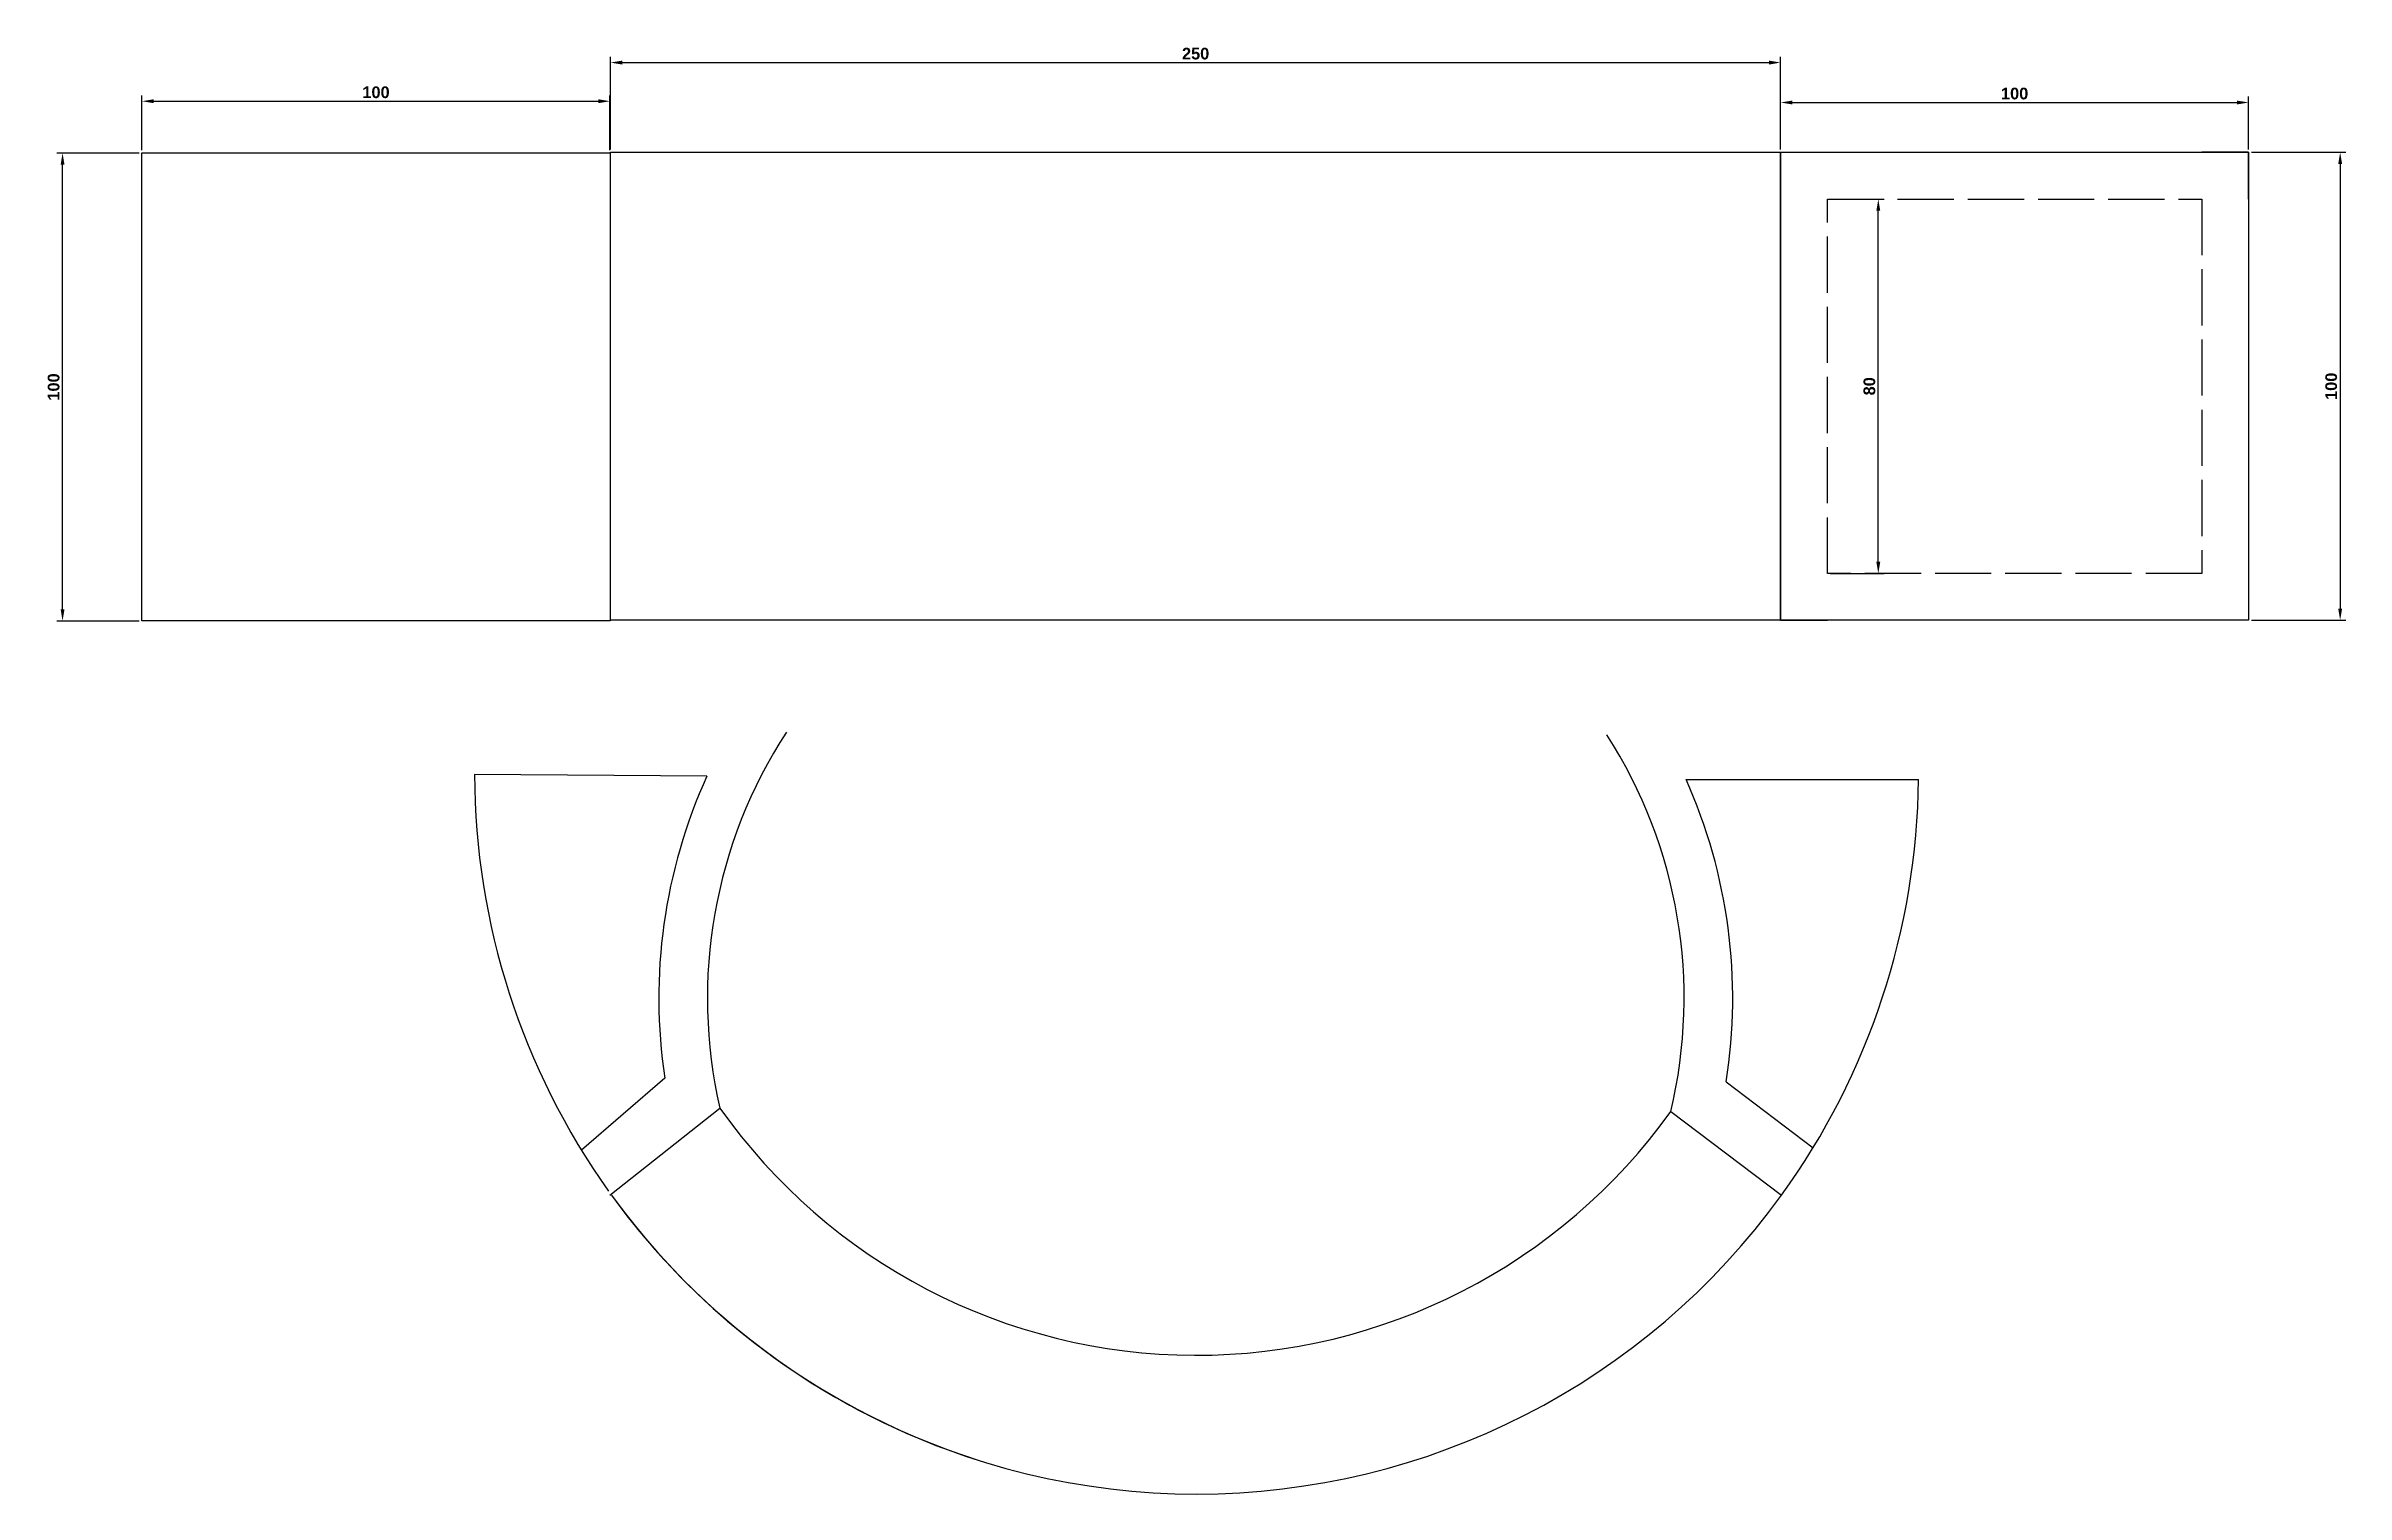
# Model space of a CAD drawing. Header units: millimetres. Extents: x 927 to 1418, y 1480 to 1789.
import ezdxf

# ---------------------------------------------------------------- set-up
doc = ezdxf.new("R2010")
doc.units = ezdxf.units.MM
doc.linetypes.add('ACAD_ISO02W100', pattern=[15, 12, -3])
doc.layers.add('标注', color=1, linetype='Continuous')
doc.styles.get("Standard").update_dxf_attribs({"font": 'arialbd.ttf'})
doc.dimstyles.new('ISO-25', dxfattribs={"dimtxt": 2.5, "dimasz": 2.5, "dimexe": 1.25, "dimexo": 0.625, "dimtad": 1, "dimtxsty": 'Standard', "dimcen": 2.5, "dimadec": 0, "dimazin": 0, "dimtfac": 1, "dimtmove": 0, "dimatfit": 3, "dimfxl": 1, "dimarcsym": 0})

# ---------------------------------------------------------------- blocks, each defined once
blk = doc.blocks.new('*D4')
at = {"layer": 'Defpoints', "color": 0, "transparency": 16777216}
for p in [(1297.47, 1785.95), (1047.47, 1766.78), (1297.47, 1766.78)]:
    blk.add_point(p, dxfattribs=at)
at = {"layer": '标注', "color": 0, "lineweight": -2, "transparency": 16777216}
for p, q in [((1047.47, 1767.41), (1047.47, 1787.2)), ((1049.97, 1785.95), (1294.97, 1785.95)), ((1297.47, 1767.41), (1297.47, 1787.2))]:
    blk.add_line(p, q, dxfattribs=at)
at = {"layer": '标注', "color": 0, "transparency": 16777216}
for points in [[(1049.97, 1786.37), (1049.97, 1785.53), (1047.47, 1785.95)], [(1294.97, 1786.37), (1294.97, 1785.53), (1297.47, 1785.95)]]:
    blk.add_solid(points, dxfattribs=at)
at = {"layer": '标注', "color": 0, "transparency": 16777216, "insert": (1172.47, 1787.85), "char_height": 2.5, "attachment_point": 5}
blk.add_mtext('250', dxfattribs=at)
blk = doc.blocks.new('*D6')
at = {"layer": 'Defpoints', "color": 0, "transparency": 16777216}
for p in [(1397.47, 1777.42), (1297.47, 1766.78), (1397.47, 1766.78)]:
    blk.add_point(p, dxfattribs=at)
at = {"layer": '标注', "color": 0, "lineweight": -2, "transparency": 16777216}
for p, q in [((1297.47, 1767.41), (1297.47, 1778.67)), ((1299.97, 1777.42), (1394.97, 1777.42)), ((1397.47, 1767.41), (1397.47, 1778.67))]:
    blk.add_line(p, q, dxfattribs=at)
at = {"layer": '标注', "color": 0, "transparency": 16777216}
for points in [[(1299.97, 1777.83), (1299.97, 1777), (1297.47, 1777.42)], [(1394.97, 1777.83), (1394.97, 1777), (1397.47, 1777.42)]]:
    blk.add_solid(points, dxfattribs=at)
at = {"layer": '标注', "color": 0, "transparency": 16777216, "insert": (1347.47, 1779.32), "char_height": 2.5, "attachment_point": 5}
blk.add_mtext('100', dxfattribs=at)
blk = doc.blocks.new('*D7')
at = {"layer": 'Defpoints', "color": 0, "transparency": 16777216}
for p in [(1397.47, 1766.78), (1397.47, 1666.78), (1417.02, 1666.78)]:
    blk.add_point(p, dxfattribs=at)
at = {"layer": '标注', "color": 0, "lineweight": -2, "transparency": 16777216}
for p, q in [((1398.1, 1766.78), (1418.27, 1766.78)), ((1417.02, 1764.28), (1417.02, 1669.28)), ((1398.1, 1666.78), (1418.27, 1666.78))]:
    blk.add_line(p, q, dxfattribs=at)
at = {"layer": '标注', "color": 0, "transparency": 16777216}
for points in [[(1416.61, 1764.28), (1417.44, 1764.28), (1417.02, 1766.78)], [(1416.61, 1669.28), (1417.44, 1669.28), (1417.02, 1666.78)]]:
    blk.add_solid(points, dxfattribs=at)
at = {"layer": '标注', "color": 0, "transparency": 16777216, "insert": (1415.12, 1716.78), "char_height": 2.5, "attachment_point": 5, "rotation": 90}
blk.add_mtext('100', dxfattribs=at)
blk = doc.blocks.new('*D8')
at = {"layer": 'Defpoints', "color": 0, "transparency": 16777216}
for p in [(1307.47, 1756.78), (1318.34, 1756.78), (1307.47, 1676.78)]:
    blk.add_point(p, dxfattribs=at)
at = {"layer": '标注', "color": 0, "lineweight": -2, "transparency": 16777216}
for p, q in [((1308.1, 1756.78), (1319.59, 1756.78)), ((1318.34, 1679.28), (1318.34, 1754.28)), ((1308.1, 1676.78), (1319.59, 1676.78))]:
    blk.add_line(p, q, dxfattribs=at)
at = {"layer": '标注', "color": 0, "transparency": 16777216}
for points in [[(1317.92, 1754.28), (1318.76, 1754.28), (1318.34, 1756.78)], [(1317.92, 1679.28), (1318.76, 1679.28), (1318.34, 1676.78)]]:
    blk.add_solid(points, dxfattribs=at)
at = {"layer": '标注', "color": 0, "transparency": 16777216, "insert": (1316.44, 1716.78), "char_height": 2.5, "attachment_point": 5, "rotation": 90}
blk.add_mtext('80', dxfattribs=at)
blk = doc.blocks.new('*D9')
at = {"layer": 'Defpoints', "color": 0, "transparency": 16777216}
for p in [(1047.34, 1777.69), (947.34, 1766.63), (1047.34, 1766.63)]:
    blk.add_point(p, dxfattribs=at)
at = {"layer": '标注', "color": 0, "lineweight": -2, "transparency": 16777216}
for p, q in [((947.34, 1767.26), (947.34, 1778.94)), ((949.84, 1777.69), (1044.84, 1777.69)), ((1047.34, 1767.26), (1047.34, 1778.94))]:
    blk.add_line(p, q, dxfattribs=at)
at = {"layer": '标注', "color": 0, "transparency": 16777216}
for points in [[(949.84, 1778.11), (949.84, 1777.28), (947.34, 1777.69)], [(1044.84, 1778.11), (1044.84, 1777.28), (1047.34, 1777.69)]]:
    blk.add_solid(points, dxfattribs=at)
at = {"layer": '标注', "color": 0, "transparency": 16777216, "insert": (997.34, 1779.59), "char_height": 2.5, "attachment_point": 5}
blk.add_mtext('100', dxfattribs=at)
blk = doc.blocks.new('*D10')
at = {"layer": 'Defpoints', "color": 0, "transparency": 16777216}
for p in [(930.37, 1766.63), (947.34, 1766.63), (947.34, 1666.63)]:
    blk.add_point(p, dxfattribs=at)
at = {"layer": '标注', "color": 0, "lineweight": -2, "transparency": 16777216}
for p, q in [((946.72, 1766.63), (929.12, 1766.63)), ((930.37, 1669.13), (930.37, 1764.13)), ((946.72, 1666.63), (929.12, 1666.63))]:
    blk.add_line(p, q, dxfattribs=at)
at = {"layer": '标注', "color": 0, "transparency": 16777216}
for points in [[(929.96, 1764.13), (930.79, 1764.13), (930.37, 1766.63)], [(929.96, 1669.13), (930.79, 1669.13), (930.37, 1666.63)]]:
    blk.add_solid(points, dxfattribs=at)
at = {"layer": '标注', "color": 0, "transparency": 16777216, "insert": (928.47, 1716.63), "char_height": 2.5, "attachment_point": 5, "rotation": 90}
blk.add_mtext('100', dxfattribs=at)

msp = doc.modelspace()

# ---------------------------------------------------------------- linework, layer by layer
for p, q in [((1068.065, 1633.504), (1018.392, 1633.846)), ((1277.261, 1632.785), (1326.935, 1632.785)), ((1059.049, 1568.933), (1041.269, 1553.528)), ((1285.833, 1568.153), (1304.389, 1554.056)), ((1047.275, 1543.949), (1070.839, 1562.516)), ((1273.999, 1561.818), (1297.667, 1543.949))]:
    msp.add_line(p, q)
for points in [[(947.343, 1766.634), (1047.343, 1766.634), (1047.343, 1666.634), (947.343, 1666.634)], [(1047.471, 1766.781), (1297.471, 1766.781), (1297.471, 1666.781), (1047.471, 1666.781)], [(1297.471, 1766.781), (1397.471, 1766.781), (1397.471, 1666.781), (1297.471, 1666.781)]]:
    msp.add_lwpolyline(points, close=True)
for points in [[(1297.471, 1756.781), (1297.471, 1766.781), (1307.471, 1766.781)], [(1397.471, 1756.781), (1397.471, 1766.781), (1387.471, 1766.781)], [(1297.471, 1676.781), (1297.471, 1666.781), (1307.471, 1666.781)], [(1397.471, 1676.781), (1397.471, 1666.781), (1387.471, 1666.781)]]:
    msp.add_lwpolyline(points)
at = {"linetype": 'ACAD_ISO02W100'}
msp.add_lwpolyline([(1307.471, 1756.781), (1387.471, 1756.781), (1387.471, 1676.781), (1307.471, 1676.781)], close=True, dxfattribs=at)
for centre, radius, start, end in [((1172.335, 1586.029), 104.184, 146.91893, 193.04321), ((1172.335, 1586.029), 104.184, 146.91893, 193.04321), ((1172.667, 1586.028), 104.184, 346.56295, 32.68723), ((1172.667, 1634.364), 154.272, 180.1924, 215.48507), ((1172.335, 1586.029), 114.569, 155.51954, 188.58181), ((1172.667, 1586.028), 114.569, 351.02435, 24.08662), ((1172.667, 1634.364), 154.272, 324.12109, 359.41376), ((1172.667, 1634.364), 124.624, 215.20591, 324.40025), ((1172.667, 1634.364), 154.272, 215.87891, 324.12109), ((1172.667, 1634.364), 154.272, 215.87891, 252.39387), ((1172.667, 1634.364), 154.272, 215.87891, 251.05697), ((1172.667, 1634.364), 154.272, 215.87891, 248.43065)]:
    msp.add_arc(centre, radius, start, end)

# ---------------------------------------------------------------- dimensions: what is measured, and where the dimension line sits
at = {"layer": '标注'}
for base, p1, p2, picture, middle in [((1297.471, 1785.952), (1047.471, 1766.781), (1297.471, 1766.781), '*D4', (1172.471, 1787.853)), ((1047.343, 1777.692), (947.343, 1766.634), (1047.343, 1766.634), '*D9', (997.343, 1779.594)), ((1397.471, 1777.418), (1297.471, 1766.781), (1397.471, 1766.781), '*D6', (1347.471, 1779.319))]:
    dim = msp.add_linear_dim(base=base, p1=p1, p2=p2, dimstyle='ISO-25', dxfattribs=at)
    dim.commit()
    dim.dimension.update_dxf_attribs({"geometry": picture, "text_midpoint": middle})
for base, p1, p2, picture, middle in [((930.373, 1766.634), (947.343, 1666.634), (947.343, 1766.634), '*D10', (928.472, 1716.634)), ((1417.022, 1666.781), (1397.471, 1766.781), (1397.471, 1666.781), '*D7', (1415.12, 1716.781)), ((1318.341, 1756.781), (1307.471, 1676.781), (1307.471, 1756.781), '*D8', (1316.438, 1716.781))]:
    dim = msp.add_linear_dim(base=base, p1=p1, p2=p2, angle=90, dimstyle='ISO-25', dxfattribs=at)
    dim.commit()
    dim.dimension.update_dxf_attribs({"geometry": picture, "text_midpoint": middle})

doc.saveas('drawing.dxf')
